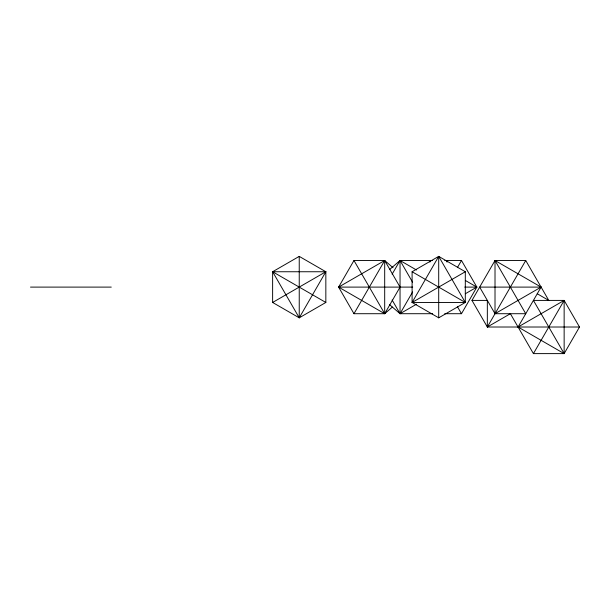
<?xml version="1.0" encoding="UTF-8"?>
<svg xmlns="http://www.w3.org/2000/svg" width="610" height="610" viewBox="0 0 610 610"><rect width="100%" height="100%" fill="white"/><g stroke="black" fill="none" stroke-linecap="round" stroke-linejoin="round"><path stroke-width="0.91" d="M299.236 317.825L325.839 271.747L299.236 256.383L272.624 271.747L272.624 302.461L299.236 317.825L325.839 302.461L325.839 271.747L272.624 271.747L299.236 317.825L299.236 256.383M392.367 307.059L384.689 313.708L353.968 313.708L338.603 287.104L353.968 260.5L384.689 260.5L393.061 267.752M353.968 313.708L384.689 260.5L400.046 287.104L384.689 313.708L338.603 287.104L384.689 260.5L384.689 313.708L353.968 260.5M392.131 274.203L400.046 260.5L432.627 260.5M412.612 291.938L400.046 313.708L389.577 304.642M429.867 262.064L430.767 260.5M412.101 302.461L438.704 256.383L465.308 271.747L465.308 302.461L438.704 317.825L412.101 302.461L412.101 271.747L438.704 256.383L465.308 302.461L412.101 302.461L465.308 271.747M457.424 267.538L461.488 260.5L476.845 287.104L461.488 313.708L444.728 313.708M579.5 327.013L564.143 353.617L533.422 300.41L564.143 300.41L579.5 327.013L487.337 327.013L471.98 300.41L495.015 260.5L525.736 260.5L548.779 300.41L537.257 293.753M471.98 300.41L487.337 300.41L487.337 327.013L525.736 260.5M518.058 327.013L564.143 300.41L564.143 353.617L518.058 327.013L541.101 287.104L495.015 260.5L495.015 313.708L525.736 313.708L495.015 260.5M564.143 353.617L533.422 353.617L564.143 300.41M389.577 269.567L400.046 260.5L416.5 270.001M272.624 302.461L325.839 271.747M416.5 304.207L400.046 313.708L392.131 300.006M465.331 293.753L476.845 287.104L465.331 280.455M487.337 327.013L510.379 313.708L533.422 353.617M444.728 260.5L461.488 260.5M30.5 287.104L111.264 287.104M338.603 287.104L412.695 287.104M464.744 287.104L476.845 287.104M432.627 313.708L400.046 313.708L400.046 260.5L412.612 282.27M412.101 271.747L465.308 302.461M272.624 271.747L325.839 302.461M446.123 260.5L447.061 262.109M457.424 306.67L461.488 313.708M438.704 256.383L438.704 317.825M541.101 287.104L495.015 313.708L479.658 287.104L541.101 287.104"/></g></svg>
